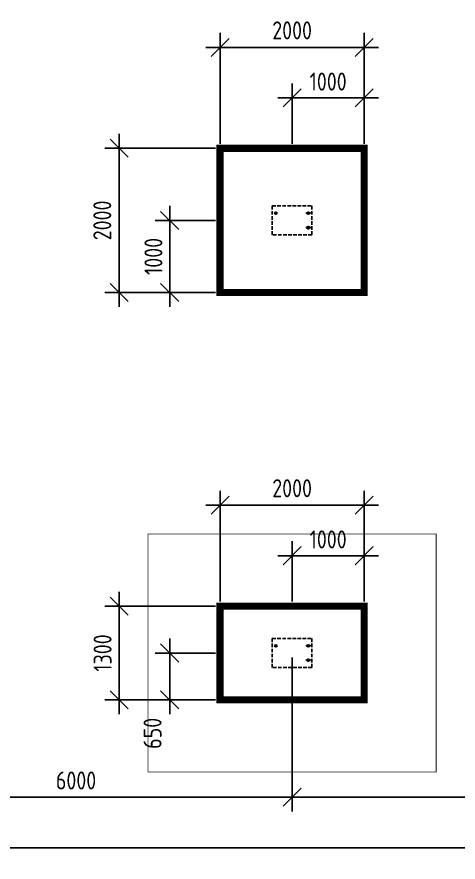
# Model space of a CAD drawing. Header units: inches. Extents: x -70075 to 28436, y 72758 to 118930.
# Drawn here: x -58773 to -52647, y 72758 to 84480 of the extents above; entities that cross this region are included whole.
import ezdxf

# ---------------------------------------------------------------- set-up
doc = ezdxf.new("R2010")
doc.units = ezdxf.units.IN
doc.header["$MEASUREMENT"] = 0
doc.linetypes.add('ГОСТ 2.303 4', pattern=[7, 5, -2, 0])
doc.linetypes.add('ГОСТ 2.303 6', pattern=[12, 8, -1.5, 1, -1.5])
doc.layers.add('Оси', color=151, linetype='Continuous', lineweight=18)
doc.styles.add('ГОСТ 2.304', font='CS_Gost2304.shx')
doc.dimstyles.new('СПДС', dxfattribs={"dimscale": 100, "dimtxt": 2.5, "dimasz": 2.5, "dimexe": 2, "dimexo": 0.625, "dimgap": 1, "dimtad": 1, "dimdec": 0, "dimtxsty": 'ГОСТ 2.304', "dimblk": 'OBLIQUE', "dimblk1": 'OBLIQUE', "dimblk2": 'OBLIQUE', "dimcen": 2.5, "dimdle": 2, "dimadec": 0, "dimazin": 2, "dimtfac": 0.75, "dimtdec": 4, "dimtmove": 1, "dimatfit": 3, "dimfxl": 1, "dimtfill": 1, "dimtolj": 1, "dimarcsym": 1})

# ---------------------------------------------------------------- blocks, each defined once
blk = doc.blocks.new('_Oblique')
at = {"color": 0, "linetype": 'ByBlock', "lineweight": -2}
blk.add_line((-0.5, -0.5), (0.5, 0.5), dxfattribs=at)
blk = doc.blocks.new('*D892')
at = {"color": 0, "lineweight": -2, "transparency": 16777216}
for p, q in [((-66952, 75596), (-66952, 72758)), ((-6952, 75596), (-6952, 72758)), ((-6752, 72958), (-67152, 72958))]:
    blk.add_line(p, q, dxfattribs=at)
at = {"layer": 'Defpoints', "color": 0, "transparency": 16777216}
for p in [(-66952, 75658), (-6952, 75658), (-66952, 72958)]:
    blk.add_point(p, dxfattribs=at)
at = {"color": 0, "lineweight": -2, "transparency": 16777216, "xscale": 250, "yscale": 250, "zscale": 250, "rotation": 180}
blk.add_blockref('_Oblique', (-66952, 72958), dxfattribs=at)
at = {"color": 0, "lineweight": -2, "transparency": 16777216, "xscale": 250, "yscale": 250, "zscale": 250}
blk.add_blockref('_Oblique', (-6952, 72958), dxfattribs=at)
at = {"color": 0, "lineweight": 25, "transparency": 16777216, "insert": (-36952, 73190), "char_height": 250, "attachment_point": 5, "style": 'ГОСТ 2.304', "bg_fill": 3, "box_fill_scale": 1.25, "bg_fill_color": 256, "bg_fill_true_color": 13158600, "bg_fill_transparency": 0}
blk.add_mtext('\\A1;60000', dxfattribs=at)
blk = doc.blocks.new('*D894')
at = {"color": 0, "lineweight": -2, "transparency": 16777216}
for p, q in [((-60952, 75596), (-60952, 73458)), ((-54952, 75596), (-54952, 73458)), ((-54752, 73658), (-61152, 73658))]:
    blk.add_line(p, q, dxfattribs=at)
at = {"layer": 'Defpoints', "color": 0, "transparency": 16777216}
for p in [(-60952, 75658), (-54952, 75658), (-60952, 73658)]:
    blk.add_point(p, dxfattribs=at)
at = {"color": 0, "lineweight": -2, "transparency": 16777216, "xscale": 250, "yscale": 250, "zscale": 250, "rotation": 180}
blk.add_blockref('_Oblique', (-60952, 73658), dxfattribs=at)
at = {"color": 0, "lineweight": -2, "transparency": 16777216, "xscale": 250, "yscale": 250, "zscale": 250}
blk.add_blockref('_Oblique', (-54952, 73658), dxfattribs=at)
at = {"color": 0, "lineweight": 25, "transparency": 16777216, "insert": (-57952, 73890), "char_height": 250, "attachment_point": 5, "style": 'ГОСТ 2.304', "bg_fill": 3, "box_fill_scale": 1.25, "bg_fill_color": 256, "bg_fill_true_color": 13158600, "bg_fill_transparency": 0}
blk.add_mtext('\\A1;6000', dxfattribs=at)
blk = doc.blocks.new('*D895')
at = {"color": 0, "lineweight": -2, "transparency": 16777216}
for p, q in [((-54952, 75596), (-54952, 73458)), ((-48952, 75596), (-48952, 73458)), ((-48752, 73658), (-55152, 73658))]:
    blk.add_line(p, q, dxfattribs=at)
at = {"layer": 'Defpoints', "color": 0, "transparency": 16777216}
for p in [(-54952, 75658), (-48952, 75658), (-54952, 73658)]:
    blk.add_point(p, dxfattribs=at)
at = {"color": 0, "lineweight": -2, "transparency": 16777216, "xscale": 250, "yscale": 250, "zscale": 250, "rotation": 180}
blk.add_blockref('_Oblique', (-54952, 73658), dxfattribs=at)
at = {"color": 0, "lineweight": -2, "transparency": 16777216, "xscale": 250, "yscale": 250, "zscale": 250}
blk.add_blockref('_Oblique', (-48952, 73658), dxfattribs=at)
at = {"color": 0, "lineweight": 25, "transparency": 16777216, "insert": (-51952, 73890), "char_height": 250, "attachment_point": 5, "style": 'ГОСТ 2.304', "bg_fill": 3, "box_fill_scale": 1.25, "bg_fill_color": 256, "bg_fill_true_color": 13158600, "bg_fill_transparency": 0}
blk.add_mtext('\\A1;6000', dxfattribs=at)
blk = doc.blocks.new('A$C7548783A')
at = {"linetype": 'ГОСТ 2.303 4', "ltscale": 10}
blk.add_lwpolyline([(-200, 275), (200, 275), (200, -275), (-200, -275)], close=True, dxfattribs=at)
at = {"lineweight": 30, "ltscale": 100}
for centre in [(100, 225), (-100, -225), (100, -225)]:
    blk.add_circle(centre, 15, dxfattribs=at)
at = {"layer": 'Оси', "linetype": 'ГОСТ 2.303 6', "ltscale": 10}
for p, q in [((-100, -271), (-100, -179)), ((100, -272), (100, -178))]:
    blk.add_line(p, q, dxfattribs=at)
blk = doc.blocks.new('*D926')
at = {"color": 0, "lineweight": -2, "transparency": 16777216}
for p, q in [((-66952, 75596), (-66952, 72758)), ((-6952, 75596), (-6952, 72758)), ((-6752, 72958), (-67152, 72958))]:
    blk.add_line(p, q, dxfattribs=at)
at = {"layer": 'Defpoints', "color": 0, "transparency": 16777216}
for p in [(-66952, 75658), (-6952, 75658), (-66952, 72958)]:
    blk.add_point(p, dxfattribs=at)
at = {"color": 0, "lineweight": -2, "transparency": 16777216, "xscale": 250, "yscale": 250, "zscale": 250, "rotation": 180}
blk.add_blockref('_Oblique', (-66952, 72958), dxfattribs=at)
at = {"color": 0, "lineweight": -2, "transparency": 16777216, "xscale": 250, "yscale": 250, "zscale": 250}
blk.add_blockref('_Oblique', (-6952, 72958), dxfattribs=at)
at = {"color": 0, "lineweight": 25, "transparency": 16777216, "insert": (-36952, 73190), "char_height": 250, "attachment_point": 5, "style": 'ГОСТ 2.304', "bg_fill": 3, "box_fill_scale": 1.25, "bg_fill_color": 256, "bg_fill_true_color": 13158600, "bg_fill_transparency": 0}
blk.add_mtext('\\A1;60000', dxfattribs=at)
blk = doc.blocks.new('*D928')
at = {"color": 0, "lineweight": -2, "transparency": 16777216}
for p, q in [((-60952, 75596), (-60952, 73458)), ((-54952, 75596), (-54952, 73458)), ((-54752, 73658), (-61152, 73658))]:
    blk.add_line(p, q, dxfattribs=at)
at = {"layer": 'Defpoints', "color": 0, "transparency": 16777216}
for p in [(-60952, 75658), (-54952, 75658), (-60952, 73658)]:
    blk.add_point(p, dxfattribs=at)
at = {"color": 0, "lineweight": -2, "transparency": 16777216, "xscale": 250, "yscale": 250, "zscale": 250, "rotation": 180}
blk.add_blockref('_Oblique', (-60952, 73658), dxfattribs=at)
at = {"color": 0, "lineweight": -2, "transparency": 16777216, "xscale": 250, "yscale": 250, "zscale": 250}
blk.add_blockref('_Oblique', (-54952, 73658), dxfattribs=at)
at = {"color": 0, "lineweight": 25, "transparency": 16777216, "insert": (-57952, 73890), "char_height": 250, "attachment_point": 5, "style": 'ГОСТ 2.304', "bg_fill": 3, "box_fill_scale": 1.25, "bg_fill_color": 256, "bg_fill_true_color": 13158600, "bg_fill_transparency": 0}
blk.add_mtext('\\A1;6000', dxfattribs=at)
blk = doc.blocks.new('*D929')
at = {"color": 0, "lineweight": -2, "transparency": 16777216}
for p, q in [((-54952, 75596), (-54952, 73458)), ((-48952, 75596), (-48952, 73458)), ((-48752, 73658), (-55152, 73658))]:
    blk.add_line(p, q, dxfattribs=at)
at = {"layer": 'Defpoints', "color": 0, "transparency": 16777216}
for p in [(-54952, 75658), (-48952, 75658), (-54952, 73658)]:
    blk.add_point(p, dxfattribs=at)
at = {"color": 0, "lineweight": -2, "transparency": 16777216, "xscale": 250, "yscale": 250, "zscale": 250, "rotation": 180}
blk.add_blockref('_Oblique', (-54952, 73658), dxfattribs=at)
at = {"color": 0, "lineweight": -2, "transparency": 16777216, "xscale": 250, "yscale": 250, "zscale": 250}
blk.add_blockref('_Oblique', (-48952, 73658), dxfattribs=at)
at = {"color": 0, "lineweight": 25, "transparency": 16777216, "insert": (-51952, 73890), "char_height": 250, "attachment_point": 5, "style": 'ГОСТ 2.304', "bg_fill": 3, "box_fill_scale": 1.25, "bg_fill_color": 256, "bg_fill_true_color": 13158600, "bg_fill_transparency": 0}
blk.add_mtext('\\A1;6000', dxfattribs=at)
blk = doc.blocks.new('*D956')
at = {"color": 0, "lineweight": -2, "transparency": 16777216}
for p, q in [((-54952, 76371), (-54952, 77208)), ((-53952, 76371), (-53952, 77208)), ((-55152, 77008), (-53752, 77008))]:
    blk.add_line(p, q, dxfattribs=at)
at = {"layer": 'Defpoints', "color": 0, "transparency": 16777216}
for p in [(-53952, 77008), (-54952, 76308), (-53952, 76308)]:
    blk.add_point(p, dxfattribs=at)
at = {"color": 0, "lineweight": -2, "transparency": 16777216, "xscale": 250, "yscale": 250, "zscale": 250, "rotation": 180}
blk.add_blockref('_Oblique', (-54952, 77008), dxfattribs=at)
at = {"color": 0, "lineweight": -2, "transparency": 16777216, "xscale": 250, "yscale": 250, "zscale": 250}
blk.add_blockref('_Oblique', (-53952, 77008), dxfattribs=at)
at = {"color": 0, "transparency": 16777216, "insert": (-54452, 77233), "char_height": 250, "attachment_point": 5, "style": 'ГОСТ 2.304', "bg_fill": 3, "box_fill_scale": 1.25, "bg_fill_color": 256, "bg_fill_true_color": 13158600, "bg_fill_transparency": 0}
blk.add_mtext('\\A1;1000', dxfattribs=at)
blk = doc.blocks.new('*D955')
at = {"color": 0, "lineweight": -2, "transparency": 16777216}
for p, q in [((-55952, 76371), (-55952, 77908)), ((-53952, 76371), (-53952, 77908)), ((-53752, 77708), (-56152, 77708))]:
    blk.add_line(p, q, dxfattribs=at)
at = {"layer": 'Defpoints', "color": 0, "transparency": 16777216}
for p in [(-55952, 77708), (-55952, 76308), (-53952, 76308)]:
    blk.add_point(p, dxfattribs=at)
at = {"color": 0, "lineweight": -2, "transparency": 16777216, "xscale": 250, "yscale": 250, "zscale": 250, "rotation": 180}
blk.add_blockref('_Oblique', (-55952, 77708), dxfattribs=at)
at = {"color": 0, "lineweight": -2, "transparency": 16777216, "xscale": 250, "yscale": 250, "zscale": 250}
blk.add_blockref('_Oblique', (-53952, 77708), dxfattribs=at)
at = {"color": 0, "transparency": 16777216, "insert": (-54952, 77943), "char_height": 250, "attachment_point": 5, "style": 'ГОСТ 2.304', "bg_fill": 3, "box_fill_scale": 1.25, "bg_fill_color": 256, "bg_fill_true_color": 13158600, "bg_fill_transparency": 0}
blk.add_mtext('\\A1;2000', dxfattribs=at)
blk = doc.blocks.new('*D954')
at = {"color": 0, "lineweight": -2, "transparency": 16777216}
for p, q in [((-56652, 75858), (-56652, 74808)), ((-56015, 75658), (-56852, 75658)), ((-56015, 75008), (-56852, 75008))]:
    blk.add_line(p, q, dxfattribs=at)
at = {"layer": 'Defpoints', "color": 0, "transparency": 16777216}
for p in [(-55952, 75658), (-56652, 75008), (-55952, 75008)]:
    blk.add_point(p, dxfattribs=at)
at = {"color": 0, "lineweight": -2, "transparency": 16777216, "xscale": 250, "yscale": 250, "zscale": 250}
for p, rotation in [((-56652, 75658), 90), ((-56652, 75008), 270)]:
    blk.add_blockref('_Oblique', p, dxfattribs=dict(at, rotation=rotation))
at = {"color": 0, "transparency": 16777216, "insert": (-56890, 74544), "char_height": 250, "attachment_point": 5, "rotation": 90, "style": 'ГОСТ 2.304', "bg_fill": 3, "box_fill_scale": 1.25, "bg_fill_color": 256, "bg_fill_true_color": 13158600, "bg_fill_transparency": 0}
blk.add_mtext('\\A1;650', dxfattribs=at)
blk = doc.blocks.new('*D953')
at = {"color": 0, "lineweight": -2, "transparency": 16777216}
for p, q in [((-57352, 74808), (-57352, 76508)), ((-56015, 76308), (-57552, 76308)), ((-56015, 75008), (-57552, 75008))]:
    blk.add_line(p, q, dxfattribs=at)
at = {"layer": 'Defpoints', "color": 0, "transparency": 16777216}
for p in [(-57352, 76308), (-55952, 76308), (-55952, 75008)]:
    blk.add_point(p, dxfattribs=at)
at = {"color": 0, "lineweight": -2, "transparency": 16777216, "xscale": 250, "yscale": 250, "zscale": 250}
for p, rotation in [((-57352, 76308), 90), ((-57352, 75008), 270)]:
    blk.add_blockref('_Oblique', p, dxfattribs=dict(at, rotation=rotation))
at = {"color": 0, "transparency": 16777216, "insert": (-57583, 75658), "char_height": 250, "attachment_point": 5, "rotation": 90, "style": 'ГОСТ 2.304', "bg_fill": 3, "box_fill_scale": 1.25, "bg_fill_color": 256, "bg_fill_true_color": 13158600, "bg_fill_transparency": 0}
blk.add_mtext('\\A1;1300', dxfattribs=at)
blk = doc.blocks.new('*D994')
at = {"color": 0, "lineweight": -2, "transparency": 16777216}
for p, q in [((-54952, 82721), (-54952, 83558)), ((-53952, 82721), (-53952, 83558)), ((-55152, 83358), (-53752, 83358))]:
    blk.add_line(p, q, dxfattribs=at)
at = {"layer": 'Defpoints', "color": 0, "transparency": 16777216}
for p in [(-53952, 83358), (-54952, 82658), (-53952, 82658)]:
    blk.add_point(p, dxfattribs=at)
at = {"color": 0, "lineweight": -2, "transparency": 16777216, "xscale": 250, "yscale": 250, "zscale": 250, "rotation": 180}
blk.add_blockref('_Oblique', (-54952, 83358), dxfattribs=at)
at = {"color": 0, "lineweight": -2, "transparency": 16777216, "xscale": 250, "yscale": 250, "zscale": 250}
blk.add_blockref('_Oblique', (-53952, 83358), dxfattribs=at)
at = {"color": 0, "transparency": 16777216, "insert": (-54452, 83583), "char_height": 250, "attachment_point": 5, "style": 'ГОСТ 2.304', "bg_fill": 3, "box_fill_scale": 1.25, "bg_fill_color": 256, "bg_fill_true_color": 13158600, "bg_fill_transparency": 0}
blk.add_mtext('\\A1;1000', dxfattribs=at)
blk = doc.blocks.new('*D993')
at = {"color": 0, "lineweight": -2, "transparency": 16777216}
for p, q in [((-55952, 82721), (-55952, 84258)), ((-53952, 82721), (-53952, 84258)), ((-53752, 84058), (-56152, 84058))]:
    blk.add_line(p, q, dxfattribs=at)
at = {"layer": 'Defpoints', "color": 0, "transparency": 16777216}
for p in [(-55952, 84058), (-55952, 82658), (-53952, 82658)]:
    blk.add_point(p, dxfattribs=at)
at = {"color": 0, "lineweight": -2, "transparency": 16777216, "xscale": 250, "yscale": 250, "zscale": 250, "rotation": 180}
blk.add_blockref('_Oblique', (-55952, 84058), dxfattribs=at)
at = {"color": 0, "lineweight": -2, "transparency": 16777216, "xscale": 250, "yscale": 250, "zscale": 250}
blk.add_blockref('_Oblique', (-53952, 84058), dxfattribs=at)
at = {"color": 0, "transparency": 16777216, "insert": (-54952, 84293), "char_height": 250, "attachment_point": 5, "style": 'ГОСТ 2.304', "bg_fill": 3, "box_fill_scale": 1.25, "bg_fill_color": 256, "bg_fill_true_color": 13158600, "bg_fill_transparency": 0}
blk.add_mtext('\\A1;2000', dxfattribs=at)
blk = doc.blocks.new('*D992')
at = {"color": 0, "lineweight": -2, "transparency": 16777216}
for p, q in [((-56652, 81858), (-56652, 80458)), ((-56015, 81658), (-56852, 81658)), ((-56015, 80658), (-56852, 80658))]:
    blk.add_line(p, q, dxfattribs=at)
at = {"layer": 'Defpoints', "color": 0, "transparency": 16777216}
for p in [(-55952, 81658), (-56652, 80658), (-55952, 80658)]:
    blk.add_point(p, dxfattribs=at)
at = {"color": 0, "lineweight": -2, "transparency": 16777216, "xscale": 250, "yscale": 250, "zscale": 250}
for p, rotation in [((-56652, 81658), 90), ((-56652, 80658), 270)]:
    blk.add_blockref('_Oblique', p, dxfattribs=dict(at, rotation=rotation))
at = {"color": 0, "transparency": 16777216, "insert": (-56877, 81158), "char_height": 250, "attachment_point": 5, "rotation": 90, "style": 'ГОСТ 2.304', "bg_fill": 3, "box_fill_scale": 1.25, "bg_fill_color": 256, "bg_fill_true_color": 13158600, "bg_fill_transparency": 0}
blk.add_mtext('\\A1;1000', dxfattribs=at)
blk = doc.blocks.new('*D991')
at = {"color": 0, "lineweight": -2, "transparency": 16777216}
for p, q in [((-57352, 80458), (-57352, 82858)), ((-56015, 82658), (-57552, 82658)), ((-56015, 80658), (-57552, 80658))]:
    blk.add_line(p, q, dxfattribs=at)
at = {"layer": 'Defpoints', "color": 0, "transparency": 16777216}
for p in [(-57352, 82658), (-55952, 82658), (-55952, 80658)]:
    blk.add_point(p, dxfattribs=at)
at = {"color": 0, "lineweight": -2, "transparency": 16777216, "xscale": 250, "yscale": 250, "zscale": 250}
for p, rotation in [((-57352, 82658), 90), ((-57352, 80658), 270)]:
    blk.add_blockref('_Oblique', p, dxfattribs=dict(at, rotation=rotation))
at = {"color": 0, "transparency": 16777216, "insert": (-57587, 81658), "char_height": 250, "attachment_point": 5, "rotation": 90, "style": 'ГОСТ 2.304', "bg_fill": 3, "box_fill_scale": 1.25, "bg_fill_color": 256, "bg_fill_true_color": 13158600, "bg_fill_transparency": 0}
blk.add_mtext('\\A1;2000', dxfattribs=at)

msp = doc.modelspace()

# ---------------------------------------------------------------- linework, layer by layer
at = {"color": 5, "ltscale": 100, "const_width": 100}
msp.add_lwpolyline([(-55952.4, 80658.1), (-55952.4, 82658.1), (-53952.4, 82658.1), (-53952.4, 80658.1)], close=True, dxfattribs=at)

# ---------------------------------------------------------------- block references
at = {"ltscale": 100, "rotation": 90}
msp.add_blockref('A$C7548783A', (-54952.4, 81658.1), dxfattribs=at)

# ---------------------------------------------------------------- dimensions: what is measured, and where the dimension line sits
at = {"lineweight": 25}
dim = msp.add_linear_dim(base=(-66952.4, 72958.1), p1=(-6952.4, 75658.1), p2=(-66952.4, 75658.1), dimstyle='СПДС', dxfattribs=at)
dim.commit()
dim.dimension.update_dxf_attribs({"geometry": '*D892', "text_midpoint": (-36952.4, 73190.4)})

# ---------------------------------------------------------------- next in the draw order: dimensions: what is measured, and where the dimension line sits
dim = msp.add_linear_dim(base=(-53952.4, 83358.1), p1=(-54952.4, 82658.1), p2=(-53952.4, 82658.1), dimstyle='СПДС', override={"dimtmove": 1})
dim.commit()
dim.dimension.update_dxf_attribs({"geometry": '*D994', "text_midpoint": (-54452.4, 83583.1)})
dim = msp.add_linear_dim(base=(-56652.4, 80658.1), p1=(-55952.4, 81658.1), p2=(-55952.4, 80658.1), angle=90, dimstyle='СПДС', override={"dimtmove": 1})
dim.commit()
dim.dimension.update_dxf_attribs({"geometry": '*D992', "text_midpoint": (-56877.4, 81158.1)})
dim = msp.add_linear_dim(base=(-60952.4, 73658.1), p1=(-54952.4, 75658.1), p2=(-60952.4, 75658.1), dimstyle='СПДС', dxfattribs=at)
dim.commit()
dim.dimension.update_dxf_attribs({"geometry": '*D894', "text_midpoint": (-57952.4, 73890.4)})

# ---------------------------------------------------------------- next in the draw order: dimensions: what is measured, and where the dimension line sits
dim = msp.add_linear_dim(base=(-55952.4, 84058.1), p1=(-53952.4, 82658.1), p2=(-55952.4, 82658.1), dimstyle='СПДС')
dim.commit()
dim.dimension.update_dxf_attribs({"geometry": '*D993', "text_midpoint": (-54952.4, 84292.8)})
dim = msp.add_linear_dim(base=(-54952.4, 73658.1), p1=(-48952.4, 75658.1), p2=(-54952.4, 75658.1), dimstyle='СПДС', dxfattribs=at)
dim.commit()
dim.dimension.update_dxf_attribs({"geometry": '*D895', "text_midpoint": (-51952.4, 73890.4)})

# ---------------------------------------------------------------- next in the draw order: linework, layer by layer
at = {"color": 3, "ltscale": 100, "const_width": 100}
msp.add_lwpolyline([(-55952.4, 75008.1), (-55952.4, 76308.1), (-53952.4, 76308.1), (-53952.4, 75008.1)], close=True, dxfattribs=at)

# ---------------------------------------------------------------- next in the draw order: block references
at = {"ltscale": 100, "rotation": 90}
msp.add_blockref('A$C7548783A', (-54952.4, 75658.1), dxfattribs=at)

# ---------------------------------------------------------------- next in the draw order: dimensions: what is measured, and where the dimension line sits
dim = msp.add_linear_dim(base=(-57352.4, 82658.1), p1=(-55952.4, 80658.1), p2=(-55952.4, 82658.1), angle=90, dimstyle='СПДС')
dim.commit()
dim.dimension.update_dxf_attribs({"geometry": '*D991', "text_midpoint": (-57587.1, 81658.1)})

# ---------------------------------------------------------------- next in the draw order: dimensions: what is measured, and where the dimension line sits
dim = msp.add_linear_dim(base=(-53952.4, 77008.1), p1=(-54952.4, 76308.1), p2=(-53952.4, 76308.1), dimstyle='СПДС', override={"dimtmove": 1})
dim.commit()
dim.dimension.update_dxf_attribs({"geometry": '*D956', "text_midpoint": (-54452.4, 77233.1)})
at = {"lineweight": 25}
dim = msp.add_linear_dim(base=(-66952.4, 72958.1), p1=(-6952.4, 75658.1), p2=(-66952.4, 75658.1), dimstyle='СПДС', dxfattribs=at)
dim.commit()
dim.dimension.update_dxf_attribs({"geometry": '*D926', "text_midpoint": (-36952.4, 73190.4)})

# ---------------------------------------------------------------- next in the draw order: dimensions: what is measured, and where the dimension line sits
dim = msp.add_linear_dim(base=(-55952.4, 77708.1), p1=(-53952.4, 76308.1), p2=(-55952.4, 76308.1), dimstyle='СПДС')
dim.commit()
dim.dimension.update_dxf_attribs({"geometry": '*D955', "text_midpoint": (-54952.4, 77942.8)})
dim = msp.add_linear_dim(base=(-60952.4, 73658.1), p1=(-54952.4, 75658.1), p2=(-60952.4, 75658.1), dimstyle='СПДС', dxfattribs=at)
dim.commit()
dim.dimension.update_dxf_attribs({"geometry": '*D928', "text_midpoint": (-57952.4, 73890.4)})

# ---------------------------------------------------------------- next in the draw order: dimensions: what is measured, and where the dimension line sits
dim = msp.add_linear_dim(base=(-56652.4, 75008.1), p1=(-55952.4, 75658.1), p2=(-55952.4, 75008.1), angle=90, dimstyle='СПДС')
dim.commit()
dim.dimension.update_dxf_attribs({"geometry": '*D954', "text_midpoint": (-56652.4, 74544.2), "dimtype": 160})
dim = msp.add_linear_dim(base=(-54952.4, 73658.1), p1=(-48952.4, 75658.1), p2=(-54952.4, 75658.1), dimstyle='СПДС', dxfattribs=at)
dim.commit()
dim.dimension.update_dxf_attribs({"geometry": '*D929', "text_midpoint": (-51952.4, 73890.4)})

# ---------------------------------------------------------------- next in the draw order: dimensions: what is measured, and where the dimension line sits
dim = msp.add_linear_dim(base=(-57352.4, 76308.1), p1=(-55952.4, 75008.1), p2=(-55952.4, 76308.1), angle=90, dimstyle='СПДС')
dim.commit()
dim.dimension.update_dxf_attribs({"geometry": '*D953', "text_midpoint": (-57582.6, 75658.1)})

# ---------------------------------------------------------------- next in the draw order: linework, layer by layer
at = {"color": 3, "linetype": 'ГОСТ 2.303 4', "ltscale": 100, "const_width": 10}
msp.add_lwpolyline([(-56952.4, 74008.1), (-56952.4, 77308.1), (-52952.4, 77308.1), (-52952.4, 74008.1)], close=True, dxfattribs=at)

doc.saveas('drawing.dxf')
